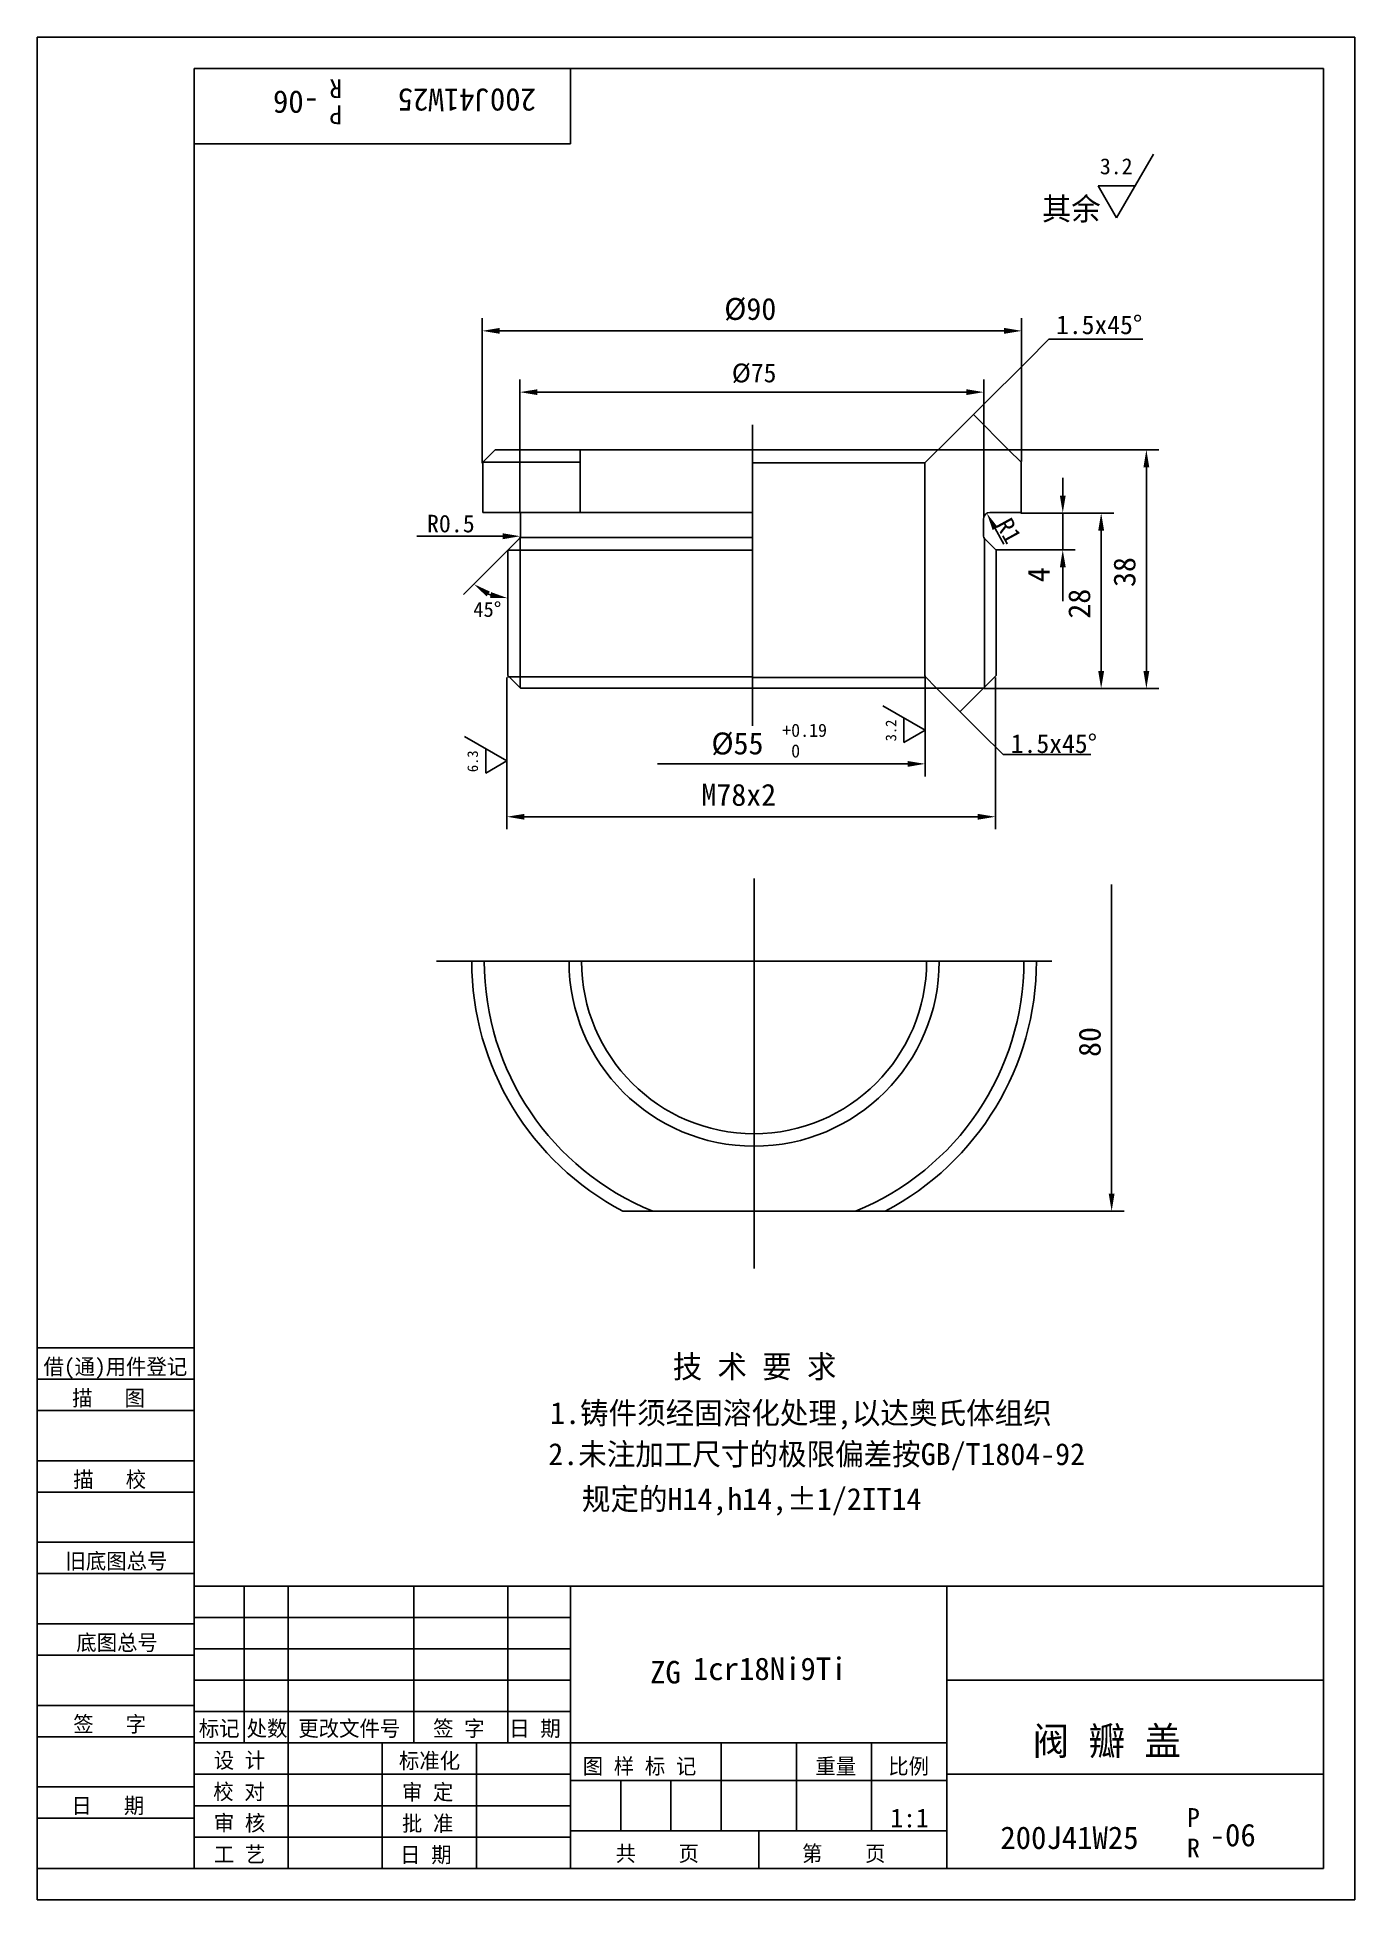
# Model space of a CAD drawing. Header units: metres. Extents: x 0 to 210, y 0 to 297.
import ezdxf

# ---------------------------------------------------------------- set-up
doc = ezdxf.new("R2010")
doc.units = ezdxf.units.M
for name, color, linetype in [('C', 6, 'Continuous'), ('D', 1, 'Continuous'), ('FL', 5, 'Continuous'), ('T', 7, 'Continuous'), ('TL', 4, 'Continuous')]:
    doc.layers.add(name, color=color, linetype=linetype)

# ---------------------------------------------------------------- blocks, each defined once
blk = doc.blocks.new('TUKUN4')
at = {"layer": 'FL'}
for p, q in [((0, 297), (0, 0)), ((210, 297), (0, 297)), ((210, 0), (210, 297)), ((0, 78), (25, 78)), ((0, 70), (25, 70)), ((0, 65), (25, 65)), ((0, 57), (25, 57)), ((0, 52), (25, 52)), ((33, 25), (33, 50)), ((40, 5), (40, 50)), ((60, 25), (60, 50)), ((75, 25), (75, 50)), ((25, 45), (85, 45)), ((0, 44), (25, 44)), ((0, 39), (25, 39)), ((25, 40), (85, 40)), ((25, 35), (85, 35)), ((0, 31), (25, 31)), ((25, 30), (85, 30)), ((0, 26), (25, 26)), ((70, 5), (70, 25)), ((0, 18), (25, 18)), ((25, 20), (85, 20)), ((25, 15), (85, 15)), ((0, 13), (25, 13)), ((25, 10), (85, 10)), ((0, 0), (210, 0))]:
    blk.add_line(p, q, dxfattribs=at)
at = {"layer": 'TL'}
for p, q in [((25, 5), (25, 292)), ((205, 292), (25, 292)), ((85, 292), (85, 280)), ((205, 5), (205, 292)), ((85, 280), (25, 280)), ((0, 88), (25, 88)), ((0, 83), (25, 83)), ((205, 50), (25, 50)), ((85, 5), (85, 50)), ((145, 5), (145, 50)), ((205, 35), (145, 35)), ((145, 25), (25, 25)), ((55, 5), (55, 25)), ((109, 11), (109, 25)), ((121, 11), (121, 25)), ((133, 11), (133, 25)), ((85, 19), (145, 19)), ((93, 11), (93, 19)), ((101, 11), (101, 19)), ((205, 20), (145, 20)), ((145, 11), (85, 11)), ((115, 5), (115, 11)), ((0, 5), (205, 5))]:
    blk.add_line(p, q, dxfattribs=at)
at = {"layer": 'T'}
for s, p in [('借(通)用件登记', (1, 83.76)), ('描   图', (5.56, 78.76)), ('描   校', (5.74, 65.76)), ('旧底图总号', (4.49, 52.76)), ('底图总号', (6.22, 39.76)), ('签   字', (5.74, 26.76)), ('标记', (25.75, 26.07)), ('处数', (33.38, 26.07)), ('更改文件号', (41.61, 26.07)), ('签 字', (63.1, 26.07)), ('日 期', (75.23, 26.07)), ('设 计', (28.14, 20.99)), ('标准化', (57.65, 20.93)), ('图 样 标 记', (86.95, 20.04)), ('重量', (124.03, 20.04)), ('比例', (135.64, 20.04)), ('校 对', (28.05, 15.99)), ('审 定', (58.13, 15.93)), ('日   期', (5.45, 13.76)), ('审 核', (28.14, 10.99)), ('批 准', (58.13, 10.93)), ('共    页', (92.18, 6.13)), ('第    页', (121.9, 6.13)), ('工 艺', (28.14, 5.99)), ('日 期', (57.84, 5.93))]:
    blk.add_text(s, height=2.5, dxfattribs=at).set_placement(p)

msp = doc.modelspace()

# ---------------------------------------------------------------- linework, layer by layer
at = {"layer": 'C'}
for p, q in [((114, 235.22), (114, 187.22)), ((114.26, 162.87), (114.26, 113.89)), ((63.65, 149.66), (161.71, 149.66)), ((114.26, 113.89), (114.26, 100.67))]:
    msp.add_line(p, q, dxfattribs=at)
at = {"layer": 'D'}
for p, q in [((177.9, 278.37), (172.05, 268.23)), ((172.05, 268.23), (169.12, 273.3)), ((169.12, 273.3), (174.98, 273.3)), ((70.93, 229.1), (70.93, 252.18)), ((73.73, 250.18), (154.11, 250.18)), ((156.91, 229.37), (156.91, 252.18)), ((157.71, 245.3), (161.25, 248.84)), ((161.25, 248.84), (176.23, 248.84)), ((150.64, 238.23), (157.71, 245.3)), ((76.93, 221.14), (76.93, 242.41)), ((150.89, 221.14), (150.89, 242.41)), ((79.73, 240.41), (148.09, 240.41)), ((143.57, 231.16), (150.64, 238.23)), ((154.83, 231.22), (149.23, 236.82)), ((154.82, 231.22), (178.79, 231.22)), ((163.46, 223.92), (163.46, 226.72)), ((176.79, 195.94), (176.79, 228.42)), ((150.89, 221.14), (150.89, 220.54)), ((156.79, 221.12), (165.46, 221.12)), ((163.46, 221.12), (163.46, 215.27)), ((165.46, 221.12), (171.58, 221.12)), ((71.4, 217.43), (60.48, 217.43)), ((74.2, 217.43), (71.4, 217.43)), ((76.99, 217.16), (76.99, 193.24)), ((150.96, 193.25), (150.96, 216.99)), ((152.7, 218.64), (154.05, 216.19)), ((169.58, 218.32), (169.58, 195.94)), ((75, 215.22), (67.93, 208.15)), ((152.83, 215.27), (165.46, 215.27)), ((163.46, 212.47), (163.46, 209.67)), ((163.46, 209.67), (163.46, 207.08)), ((74.86, 194.93), (74.86, 170.7)), ((141.53, 195.17), (141.53, 179.13)), ((143.34, 193.22), (150.42, 186.15)), ((150.83, 193.22), (147.09, 189.48)), ((150.86, 193.14), (171.58, 193.14)), ((152.72, 194.93), (152.72, 170.7)), ((171.58, 193.14), (178.79, 193.14)), ((134.77, 190.4), (141.53, 186.5)), ((138.15, 184.55), (138.15, 188.45)), ((68.1, 185.49), (74.86, 181.59)), ((141.53, 186.5), (138.15, 184.55)), ((150.42, 186.15), (153.95, 182.62)), ((71.48, 179.64), (71.48, 183.54)), ((74.86, 181.59), (71.48, 179.64)), ((153.95, 182.62), (167.96, 182.62)), ((138.73, 181.13), (98.85, 181.13)), ((77.66, 172.7), (149.92, 172.7)), ((171.25, 112.61), (171.25, 161.87)), ((135.17, 109.81), (173.25, 109.81))]:
    msp.add_line(p, q, dxfattribs=at)
msp.add_arc((75, 215.22), 7.67, 246.04, 248.96, dxfattribs=at)
for points in [[(73.73, 250.65), (73.73, 249.71), (70.93, 250.18)], [(154.11, 250.65), (154.11, 249.71), (156.91, 250.18)], [(79.73, 240.87), (79.73, 239.94), (76.93, 240.41)], [(148.09, 240.87), (148.09, 239.94), (150.89, 240.41)], [(176.32, 228.42), (177.25, 228.42), (176.79, 231.22)], [(163, 223.92), (163.93, 223.92), (163.46, 221.12)], [(152.29, 218.42), (153.11, 218.87), (151.35, 221.1)], [(169.11, 218.32), (170.05, 218.32), (169.58, 221.12)], [(74.2, 216.96), (74.2, 217.9), (77, 217.43)], [(163, 212.47), (163.93, 212.47), (163.46, 215.27)], [(71.62, 207.83), (72.15, 208.6), (69.58, 209.8)], [(72.33, 208.52), (72.16, 207.61), (75, 207.55)], [(169.11, 195.94), (170.05, 195.94), (169.58, 193.14)], [(176.32, 195.94), (177.25, 195.94), (176.79, 193.14)], [(138.73, 181.59), (138.73, 180.66), (141.53, 181.13)], [(77.66, 173.16), (77.66, 172.23), (74.86, 172.7)], [(149.92, 173.16), (149.92, 172.23), (152.72, 172.7)], [(170.78, 112.61), (171.72, 112.61), (171.25, 109.81)]]:
    msp.add_solid(points, dxfattribs=at)
at = {"layer": 'TL'}
for p, q in [((71, 229.22), (73, 231.22)), ((71, 229.22), (86.53, 229.22)), ((71, 221.22), (71, 229.22)), ((73, 231.22), (114, 231.22)), ((86.53, 231.11), (86.53, 221.13)), ((143.51, 231.22), (113.83, 231.22)), ((141.46, 229.11), (113.98, 229.11)), ((143.46, 231.11), (141.46, 229.11)), ((141.46, 229.11), (141.46, 195.11)), ((154.83, 231.22), (143.51, 231.22)), ((156.83, 229.22), (154.83, 231.22)), ((156.83, 221.22), (156.83, 229.22)), ((77, 221.22), (71, 221.22)), ((77, 221.22), (114, 221.22)), ((77, 217.43), (77, 221.22)), ((150.83, 217.43), (150.83, 220.22)), ((151.83, 221.22), (156.83, 221.22)), ((75, 215.22), (76.85, 217.08)), ((77, 217.22), (113.92, 217.22)), ((152.83, 215.22), (150.98, 217.08)), ((75, 215.22), (113.92, 215.22)), ((75, 195.22), (75, 215.22)), ((152.83, 195.22), (152.83, 215.22)), ((113.98, 195.02), (74.97, 195.02)), ((77, 193.22), (75, 195.22)), ((114, 193.22), (77, 193.22)), ((113.83, 193.22), (143.51, 193.22)), ((113.92, 194.93), (141.53, 194.93)), ((141.46, 195.11), (143.34, 193.22)), ((143.51, 193.22), (150.83, 193.22)), ((150.83, 193.22), (152.83, 195.22)), ((93.35, 109.81), (135.17, 109.81))]:
    msp.add_line(p, q, dxfattribs=at)
for centre, radius, start, end in [((151.83, 220.22), 1, 90, 180), ((76.5, 217.43), 0.5, 315, 0), ((151.33, 217.43), 0.5, 180, 225), ((114.26, 149.66), 45, 180, 242.31), ((114.26, 149.66), 43, 180, 247.92), ((114.26, 149.66), 29.5, 180, 0), ((114.26, 149.66), 27.5, 180, 0), ((114.26, 149.66), 43, 292.08, 0), ((114.26, 149.66), 45, 297.69, 0)]:
    msp.add_arc(centre, radius, start, end, dxfattribs=at)

# ---------------------------------------------------------------- block references
at = {"layer": 'D'}
msp.add_blockref('TUKUN4', (0, 0), dxfattribs=at)

# ---------------------------------------------------------------- texts
for s, height, rotation, p in [('-06', 3.6, 180, (44.92, 288.45)), ('R', 3, 180, (48.61, 290.29)), ('200J41W25', 3.6, 180, (79.49, 288.81)), ('P', 3, 180, (48.61, 286.14)), ('R1', 2.8, 298.8, (152.74, 219.31)), ('38', 3.5, 90, (175.04, 209.34)), ('4', 3.5, 90, (161.35, 210.1)), ('28', 3.5, 90, (167.83, 204.29)), ('3.2', 1.7, 90, (136.92, 184.72)), ('6.3', 1.7, 90, (70.25, 179.81)), ('80', 3.5, 90, (169.5, 134.4))]:
    msp.add_text(s, height=height, rotation=rotation, dxfattribs=at).set_placement(p)
for s, height, p in [('3.2', 2.55, (169.38, 275.15)), ('其余', 3.6, (160.14, 267.84)), ('%%C90', 3.5, (109.5, 251.93)), ('1.5x45%%d', 3, (162.39, 249.66)), ('%%C75', 3, (110.71, 241.97)), ('R0.5', 2.8, (62.11, 218.05)), ('45%%d', 2.4, (69.5, 204.57)), ('+0.19', 2.1, (118.74, 185.44)), ('%%C55', 3.5, (107.46, 182.64)), (' 0', 2.1, (118.74, 182.15)), ('1.5x45%%d', 3, (155.18, 182.87)), ('M78x2', 3.5, (105.87, 174.45)), ('技 术 要 求', 3.6, (101.3, 83.21)), ('1.铸件须经固溶化处理,以达奥氏体组织', 3.5, (81.76, 75.87)), ('2.未注加工尺寸的极限偏差按GB/T1804-92', 3.5, (81.46, 69.31)), ('  规定的H14,h14,%%P1/2IT14', 3.5, (82.05, 62.15)), ('1cr18Ni9Ti', 3.6, (104.51, 35.03)), ('ZG', 3.6, (97.68, 34.49)), ('阀 瓣 盖', 4.5, (158.64, 23.07)), ('1:1', 3, (135.97, 11.54)), ('P', 3, (183.27, 11.61)), ('-06', 3.6, (186.88, 8.52)), ('200J41W25', 3.6, (153.51, 8.09)), ('R', 3, (183.27, 6.75))]:
    msp.add_text(s, height=height, dxfattribs=at).set_placement(p)

doc.saveas('drawing.dxf')
